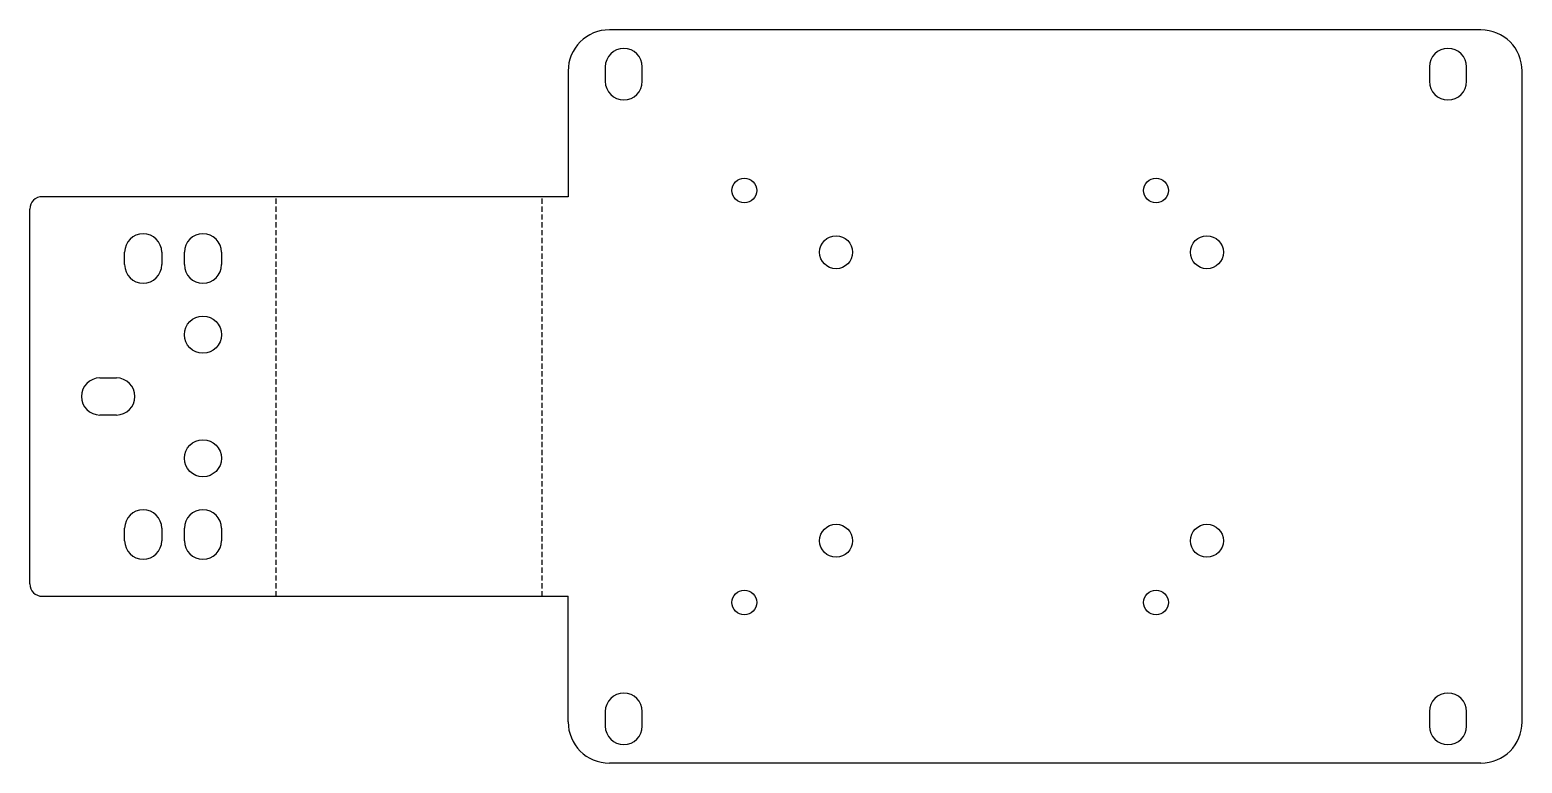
# Model space of a CAD drawing. Header units: inches. Extents: x 77 to 439, y 148 to 326.
import ezdxf

# ---------------------------------------------------------------- set-up
doc = ezdxf.new("R2010")
doc.units = ezdxf.units.IN
doc.header["$MEASUREMENT"] = 0
doc.linetypes.add('HIDDEN', pattern=[1.905, 1.27, -0.635])

msp = doc.modelspace()

# ---------------------------------------------------------------- linework, layer by layer
at = {"color": 7, "linetype": 'Continuous', "lineweight": 25}
for p, q in [((428.9, 325.63), (217.4, 325.63)), ((207.4, 315.63), (207.4, 285.13)), ((216.4, 316.63), (216.4, 313.13)), ((225.4, 313.13), (225.4, 316.63)), ((416.4, 316.63), (416.4, 313.13)), ((425.4, 313.13), (425.4, 316.63)), ((438.9, 157.63), (438.9, 315.63)), ((207.4, 285.13), (79.78, 285.13)), ((76.78, 191.13), (76.78, 282.13)), ((99.78, 268.63), (99.78, 271.63)), ((108.78, 271.63), (108.78, 268.63)), ((114.28, 268.63), (114.28, 271.63)), ((123.28, 271.63), (123.28, 268.63)), ((93.78, 241.13), (97.78, 241.13)), ((97.78, 232.13), (93.78, 232.13)), ((99.78, 201.63), (99.78, 204.63)), ((108.78, 204.63), (108.78, 201.63)), ((114.28, 201.63), (114.28, 204.63)), ((123.28, 204.63), (123.28, 201.63)), ((79.78, 188.13), (207.4, 188.13)), ((207.4, 157.63), (207.4, 188.13)), ((216.4, 160.13), (216.4, 156.63)), ((225.4, 156.63), (225.4, 160.13)), ((416.4, 160.13), (416.4, 156.63)), ((425.4, 156.63), (425.4, 160.13)), ((428.9, 147.63), (217.4, 147.63))]:
    msp.add_line(p, q, dxfattribs=at)
at = {"color": 4, "linetype": 'HIDDEN'}
for p, q in [((136.56, 188.13), (136.56, 285.13)), ((136.56, 188.13), (136.56, 285.13)), ((201.12, 188.13), (201.12, 285.13))]:
    msp.add_line(p, q, dxfattribs=at)
at = {"color": 2, "true_color": 0xf1eb1f}
for centre in [(250.15, 286.63), (350.05, 286.63), (250.15, 186.63), (350.05, 186.63)]:
    msp.add_circle(centre, 3, dxfattribs=at)
at = {"color": 7, "linetype": 'Continuous', "lineweight": 25}
for centre, radius in [((272.4, 271.63), 4), ((362.4, 271.63), 4), ((118.78, 251.63), 4.5), ((118.78, 221.63), 4.5), ((272.4, 201.63), 4), ((362.4, 201.63), 4)]:
    msp.add_circle(centre, radius, dxfattribs=at)
for centre, radius, start, end in [((428.9, 315.63), 10, 0, 90), ((220.9, 316.63), 4.5, 0, 180), ((420.9, 316.63), 4.5, 0, 180), ((220.9, 313.13), 4.5, 180, 0), ((420.9, 313.13), 4.5, 180, 0), ((79.78, 282.13), 3, 90, 180), ((104.28, 271.63), 4.5, 0, 180), ((118.78, 271.63), 4.5, 0, 180), ((104.28, 268.63), 4.5, 180, 0), ((118.78, 268.63), 4.5, 180, 0), ((93.78, 236.63), 4.5, 90, 270), ((97.78, 236.63), 4.5, 270, 90), ((104.28, 204.63), 4.5, 0, 180), ((118.78, 204.63), 4.5, 0, 180), ((104.28, 201.63), 4.5, 180, 0), ((118.78, 201.63), 4.5, 180, 0), ((79.78, 191.13), 3, 180, 270), ((220.9, 160.13), 4.5, 0, 180), ((420.9, 160.13), 4.5, 0, 180), ((220.9, 156.63), 4.5, 180, 0), ((420.9, 156.63), 4.5, 180, 0), ((428.9, 157.63), 10, 270, 0)]:
    msp.add_arc(centre, radius, start, end, dxfattribs=at)
for centre, major_axis, start_param, end_param in [((217.4, 315.63), (10, 0), 1.570796, 3.141593), ((217.4, 157.63), (-10, 0), 0, 1.570796)]:
    msp.add_ellipse(centre, major_axis=major_axis, ratio=1, start_param=start_param, end_param=end_param, dxfattribs=at)

doc.saveas('drawing.dxf')
